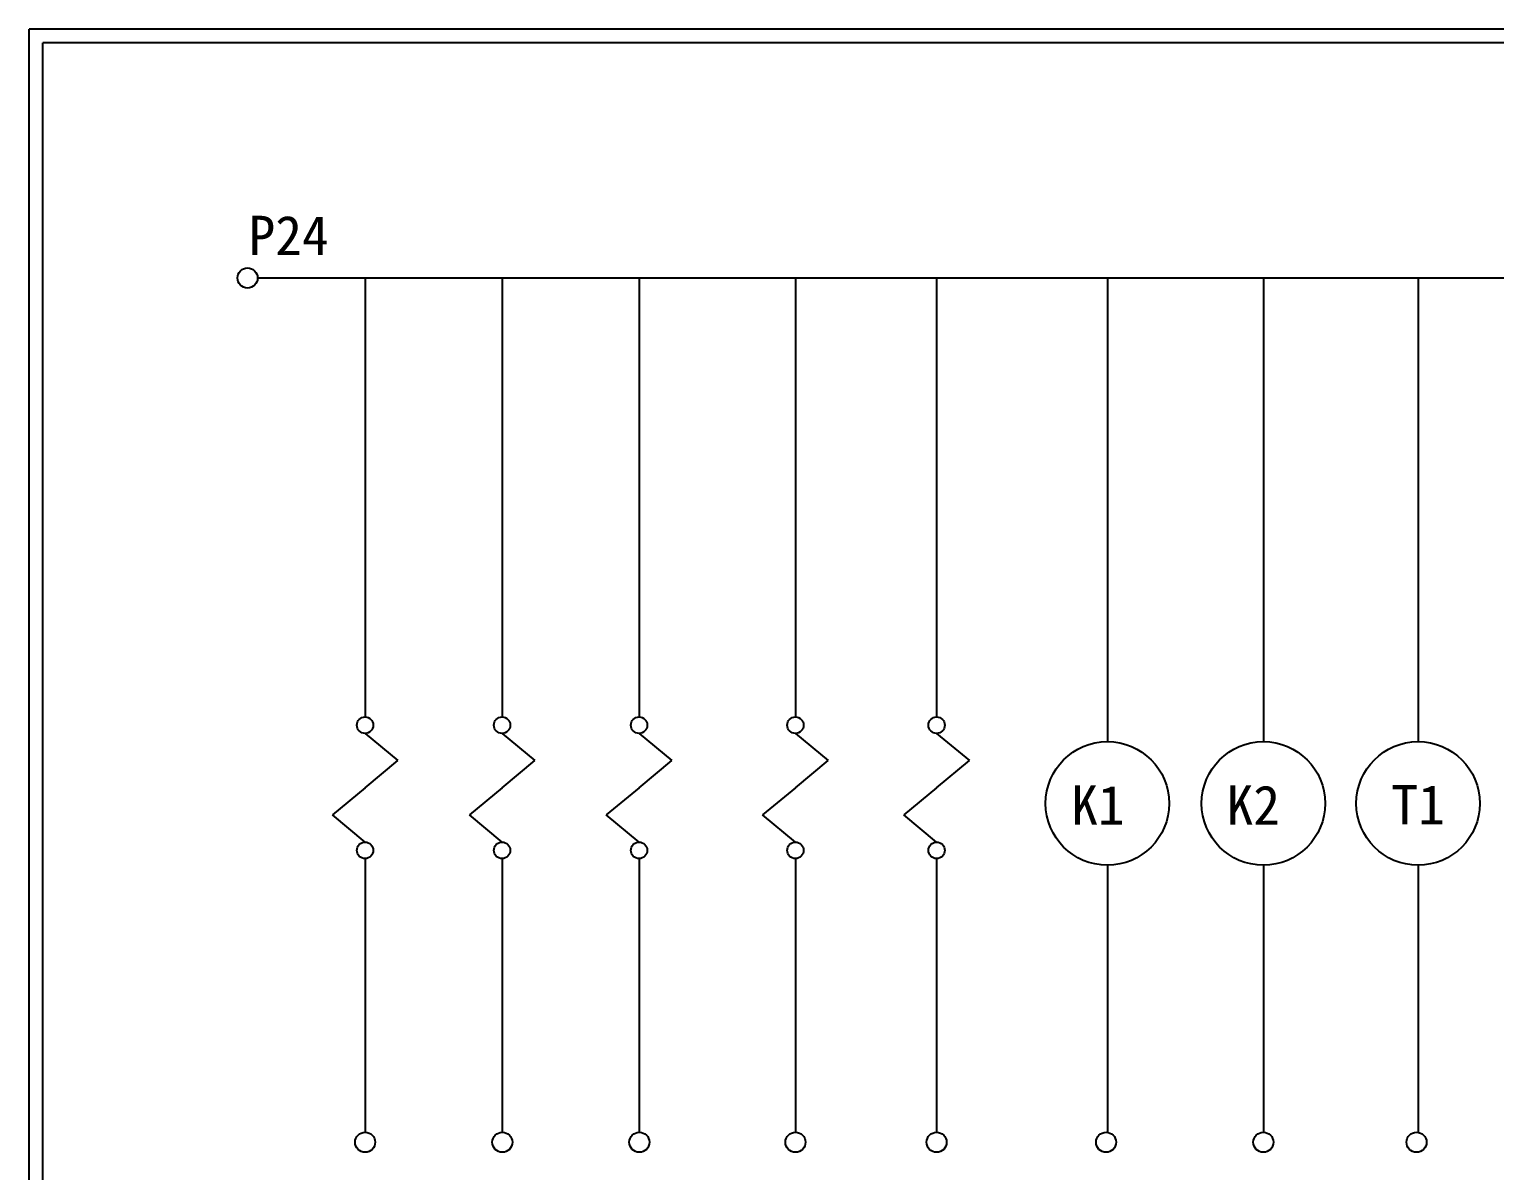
# Model space of a CAD drawing. Extents: x 10 to 297, y 3 to 207.
# Drawn here: x 10 to 144.2, y 102.5 to 207 of the extents above; entities that cross this region are included whole.
import ezdxf

# ---------------------------------------------------------------- set-up
doc = ezdxf.new("R2010")
doc.units = 0
doc.layers.add('圖框層', color=7, linetype='CONTINUOUS')
doc.layers.add('標尺寸層', color=3, linetype='CONTINUOUS')
doc.styles.add('STSL', font='kaiu.ttf')

msp = doc.modelspace()

# ---------------------------------------------------------------- linework, layer by layer
at = {"layer": '圖框層', "color": 7}
for p, q in [((297, 206.97), (10, 206.97)), ((10, 3), (10, 206.97)), ((295.75, 205.72), (11.25, 205.72)), ((11.25, 4.25), (11.25, 205.72))]:
    msp.add_line(p, q, dxfattribs=at)
at = {"layer": '標尺寸層', "color": 7}
for p, q in [((30.91, 184.2), (264.16, 184.2)), ((40.76, 184.2), (40.76, 144)), ((53.31, 184.2), (53.31, 144)), ((65.86, 184.2), (65.86, 144)), ((80.18, 184.2), (80.18, 144)), ((93.11, 184.2), (93.11, 144)), ((108.75, 184.2), (108.75, 141.75)), ((123.04, 184.2), (123.04, 141.75)), ((137.21, 184.2), (137.21, 141.75)), ((40.76, 142.5), (43.77, 140.01)), ((53.31, 142.5), (56.31, 140.01)), ((65.86, 142.5), (68.86, 140.01)), ((80.18, 142.5), (83.18, 140.01)), ((93.11, 142.5), (96.12, 140.01)), ((40.76, 137.52), (43.77, 140.01)), ((53.31, 137.52), (56.31, 140.01)), ((65.86, 137.52), (68.86, 140.01)), ((80.18, 137.52), (83.18, 140.01)), ((93.11, 137.52), (96.12, 140.01)), ((40.76, 137.52), (37.76, 135.03)), ((53.31, 137.52), (50.31, 135.03)), ((65.86, 137.52), (62.85, 135.03)), ((80.18, 137.52), (77.17, 135.03)), ((93.11, 137.52), (90.11, 135.03)), ((40.76, 132.54), (37.76, 135.03)), ((53.31, 132.54), (50.31, 135.03)), ((65.86, 132.54), (62.85, 135.03)), ((80.18, 132.54), (77.17, 135.03)), ((93.11, 132.54), (90.11, 135.03)), ((40.76, 131.04), (40.76, 105.98)), ((53.31, 131.04), (53.31, 105.98)), ((65.86, 131.04), (65.86, 105.98)), ((80.18, 131.04), (80.18, 105.98)), ((93.11, 131.04), (93.11, 105.98)), ((108.75, 130.43), (108.75, 105.98)), ((123.04, 130.43), (123.04, 105.98)), ((137.21, 130.43), (137.21, 105.98))]:
    msp.add_line(p, q, dxfattribs=at)
for centre, radius in [((29.99, 184.2), 0.92), ((40.76, 143.25), 0.751), ((53.31, 143.25), 0.751), ((65.86, 143.25), 0.751), ((80.18, 143.25), 0.751), ((93.11, 143.25), 0.751), ((108.75, 136.09), 5.66), ((123.04, 136.09), 5.66), ((137.21, 136.09), 5.66), ((40.76, 131.79), 0.751), ((53.31, 131.79), 0.751), ((65.86, 131.79), 0.751), ((80.18, 131.79), 0.751), ((93.11, 131.79), 0.751), ((40.76, 105.06), 0.92), ((53.33, 105.06), 0.92), ((65.88, 105.06), 0.92), ((80.18, 105.06), 0.92), ((93.11, 105.06), 0.92), ((108.63, 105.06), 0.92), ((123.04, 105.06), 0.92), ((137.07, 105.06), 0.92)]:
    msp.add_circle(centre, radius, dxfattribs=at)

# ---------------------------------------------------------------- texts
at = {"layer": '圖框層', "color": 7, "style": 'STSL'}
for s, p in [('P24', (30.08, 186.3)), ('K1', (105.44, 134.13)), ('K2', (119.67, 134.13)), ('T1', (134.76, 134.17))]:
    msp.add_text(s, height=3.6, dxfattribs=at).set_placement(p)

doc.saveas('drawing.dxf')
